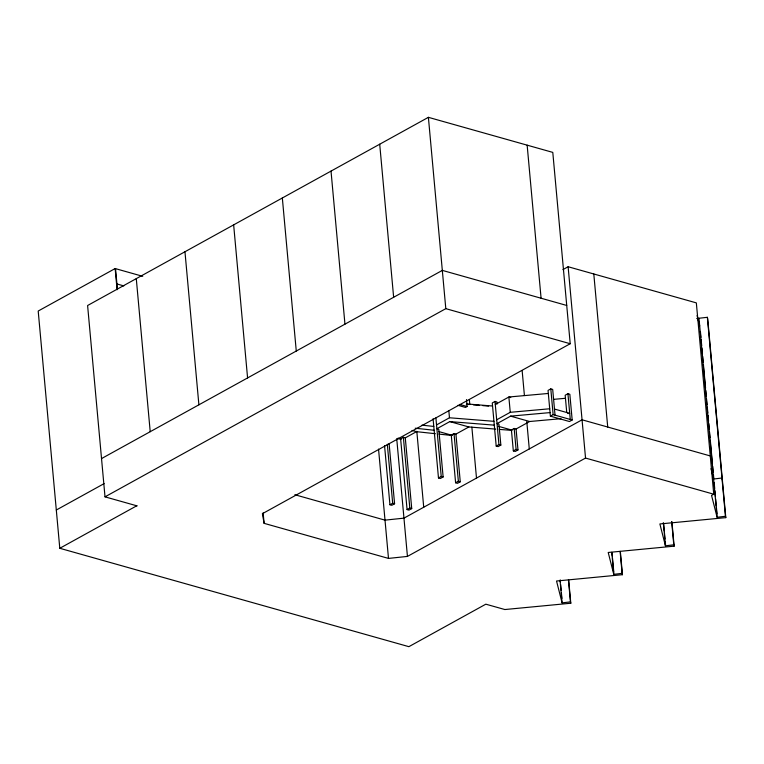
<?xml version="1.0" encoding="UTF-8"?>
<svg xmlns="http://www.w3.org/2000/svg" width="764" height="764" viewBox="0 0 764 764"><rect width="100%" height="100%" fill="white"/><g stroke="black" fill="none" stroke-linecap="round" stroke-linejoin="round"><path stroke-width="1.15" d="M142.734 276.32L115.154 268.546L38.2 311.034L59.793 548.285L408.874 646.669L485.828 604.181L504.87 609.538L570.794 603.235L568.683 580.048M562.915 269.616L568.12 266.741L696.338 302.878L713.748 494.203L585.539 458.066L407.441 556.412L388.494 558.408L264.096 523.34L262.396 513.694L570.211 343.724L552.792 152.389L428.394 117.331L87.602 305.514L105.012 496.848L137.128 505.902M101.526 458.581L442.327 270.389L566.726 305.457M56.307 510.018L104.143 483.602M105.012 496.848L445.804 308.656L570.211 343.724M59.793 548.285L136.746 505.787M405.283 437.858L403.382 437.323L400.632 438.832L407.069 509.588L408.979 510.123L411.729 508.604L405.283 437.858L416.495 431.67L435.423 433.713M466.498 399.572L467.129 406.524L465.477 407.432L457.961 405.312M436.531 424.918L449.471 417.774L493.945 421.317M494.289 425.147L449.815 421.594L436.884 428.738L438.784 429.282L443.13 476.965L440.379 478.484L438.479 477.949L433.083 418.729M497.106 404.013L496.925 401.969L495.015 401.434L492.274 402.953L496.199 446.081L498.099 446.615L500.85 445.097L498.94 424.163L497.039 423.628L510.6 416.141L550.061 412.598M495.301 404.5L508.862 397.003L548.323 393.46M455.927 434.105L454.017 433.57L451.266 435.088L455.611 482.781L457.512 483.316L460.262 481.797L455.927 434.105L468.857 426.961L495.779 429.11M555.036 415.167L552.697 389.42L550.796 388.886L548.046 390.404L550.386 416.151L569.428 421.518L572.179 419.999L569.839 394.253L567.929 393.718L565.179 395.227L566.745 412.455M496.686 419.799L510.247 412.312L549.717 408.769M516.082 428.996L514.172 428.461L511.422 429.979L513.332 450.903L515.232 451.448L517.982 449.929L516.082 428.996L529.643 421.508L560.977 418.691M384.569 445.794L389.936 504.756L392.686 503.237L394.587 503.772L389.115 443.636M438.479 477.949L441.22 476.43L443.13 476.965M496.199 446.081L498.94 444.562L500.85 445.097M550.386 416.151L553.136 414.632L572.179 419.999M394.587 503.772L391.837 505.291L389.936 504.756M407.069 509.588L409.819 508.07L411.729 508.604M455.611 482.781L458.362 481.263L460.262 481.797M513.332 450.903L516.082 449.394L517.982 449.929M713.748 494.203L711.551 495.416L717.1 517.276L725.456 516.283L725.8 517.639L659.876 523.951L665.434 545.802L673.791 544.818L674.135 546.174L608.211 552.477L613.769 574.337L622.116 573.353L622.459 574.7L556.536 581.012L562.094 602.872L570.45 601.879L570.794 603.235M696.749 318.502L707.349 317.308L707.693 318.655L725.8 517.639M553.852 399.333L565.465 398.292M567.805 413.515L569.715 413.343L554.483 409.046M466.804 403.955L492.551 406.009M466.365 404.309L468.704 404.5M473.384 404.872L479.238 405.34M482.752 405.617L488.597 406.085M499.284 429.397L510.992 430.323M421.957 425.156L433.79 426.436M415.205 428.212L434.133 430.256M438.975 434.095L451.992 435.499M397.948 438.612L400.24 438.994M116.93 283.96L123.806 285.898M510.763 397.547L508.862 397.003L510.247 412.312M710.262 455.936L582.053 419.799L403.965 518.145L385.008 520.141L294.847 494.728M510.6 416.141L529.643 421.508M459.613 404.404L467.129 406.524M498.367 426.293L512.186 430.189M449.815 421.594L468.857 426.961M438.612 431.526L452.059 435.308M412.016 430.409L416.495 431.67M398.063 438.106L401.415 439.061M697.064 315.589L699.69 325.942M722.314 479.372L721.97 478.025L713.624 479.009L710.988 468.657M707.349 317.308L725.456 516.283M700.416 331.461L700.951 337.373M701.171 339.732L701.705 345.643M701.915 348.002L702.46 353.913M702.67 356.282L703.214 362.184M703.424 364.552L705.573 388.188M705.793 390.547L706.328 396.459M706.547 398.818L707.082 404.729M707.302 407.097L707.836 412.999M708.047 415.368L708.591 421.27M708.801 423.638L709.345 429.549M709.555 431.908L710.09 437.82M710.31 440.179L712.459 463.815M712.678 466.183L713.213 472.085M713.423 474.454L713.748 477.997M714.178 482.676L714.703 488.473M714.913 490.794L715.438 496.59M715.658 498.911L716.288 505.873M716.498 508.194L717.024 513.991M698.993 318.292L717.1 517.276M671.919 521.822L674.135 546.174M671.68 521.631L673.791 544.818M663.668 523.97L664.298 530.923M664.508 533.243L665.043 539.04M665.253 541.361L665.568 544.837M663.324 522.614L665.434 545.802M620.349 551.512L622.459 574.7M620.11 551.321L622.116 573.353M593.8 273.97L607.724 427.038M612.002 552.496L612.317 555.972M612.527 558.293L613.798 572.207M611.763 552.305L613.769 574.337M568.12 266.741L585.539 458.066M567.929 393.718L570.278 419.465M568.445 579.847L570.45 601.879M550.796 388.886L553.136 414.632M527.15 145.16L541.084 298.227M560.222 579.866L560.432 582.187M560.642 584.508L561.177 590.305M561.387 592.625L561.912 598.422M560.088 580.841L562.094 602.872M522.146 370.635L524.419 395.551M526.797 421.652L529.28 448.945M514.172 428.461L516.082 449.394M495.015 401.434L498.94 444.562M469.373 399.773L469.803 404.519M471.856 427.066L476.497 478.092M428.394 117.331L445.804 308.656M454.017 433.57L458.362 481.263M448.831 410.707L449.471 417.774M435.891 417.851L441.22 476.43M416.81 431.297L423.724 507.229M379.708 144.215L393.641 297.272M403.382 437.323L409.819 508.07M396.726 438.651L407.441 556.412M387.319 444.285L392.686 503.237M378.543 449.117L388.494 558.408M331.022 171.098L344.956 324.156M282.336 197.981L296.27 351.048M263.141 512.911L264.096 523.34M233.65 224.864L247.584 377.932M184.964 251.748L198.898 404.815M136.278 278.631L150.212 431.698M115.536 268.651L117.36 288.668M115.154 268.546L117.083 289.737"/></g></svg>
